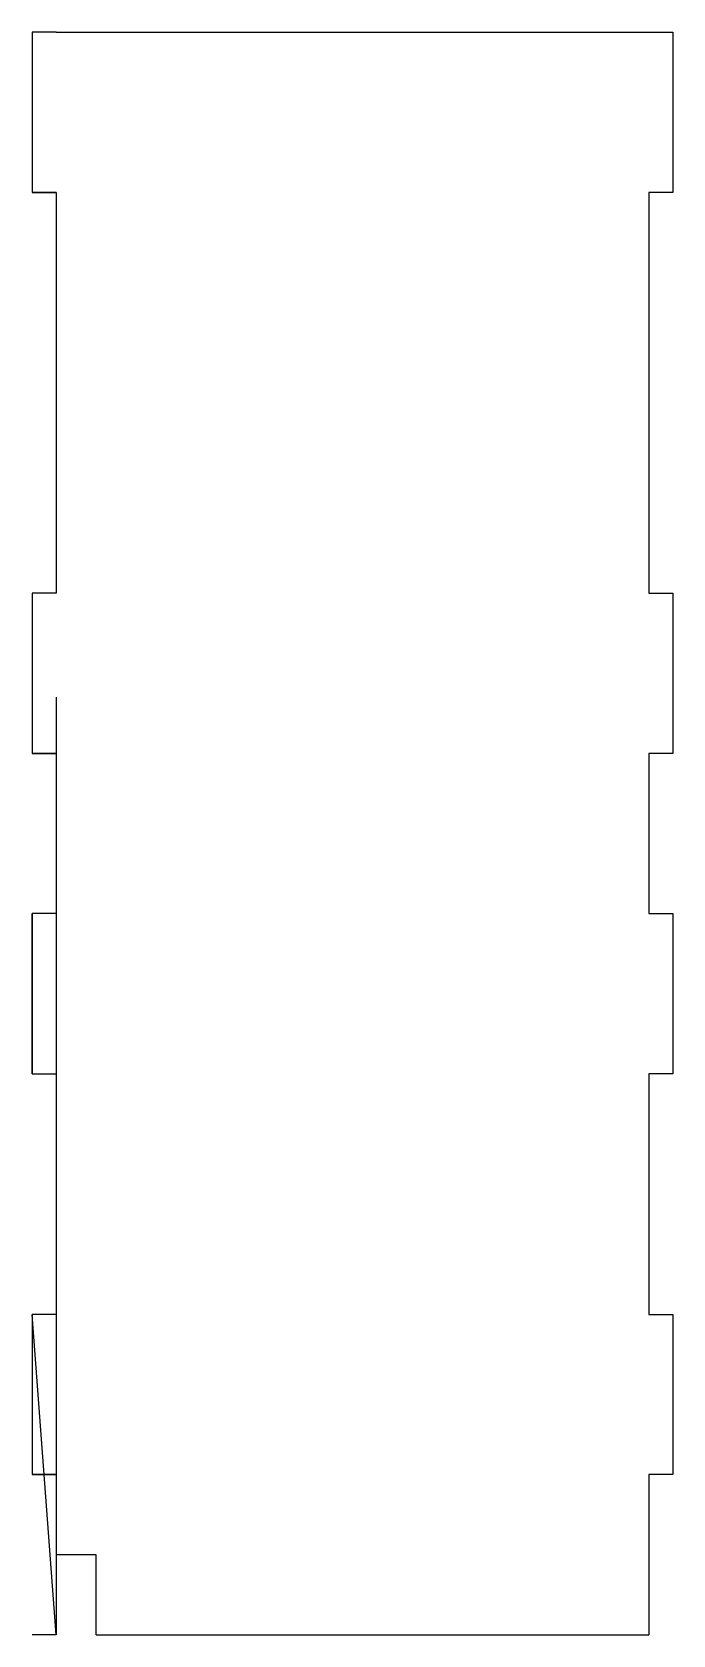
# Model space of a CAD drawing. Header units: inches. Extents: x -0.15 to 3.85, y -9 to 1.
import ezdxf

# ---------------------------------------------------------------- set-up
doc = ezdxf.new("R2010")
doc.units = ezdxf.units.IN
doc.header["$MEASUREMENT"] = 0

msp = doc.modelspace()

# ---------------------------------------------------------------- linework, layer by layer
for p, q in [((0, 1), (-0.15, 1)), ((-0.15, 1), (-0.15, 0)), ((0, 1), (-0.15, 1)), ((-0.15, 1), (-0.15, 0)), ((0, 1), (-0.15, 1)), ((-0.15, 1), (-0.15, 0)), ((0, 1), (-0.15, 1)), ((-0.15, 1), (-0.15, 0)), ((0, 1), (-0.15, 1)), ((-0.15, 1), (-0.15, 0)), ((0, 1), (-0.15, 1)), ((-0.15, 1), (-0.15, 0)), ((0, 1), (3.7, 1)), ((0, 1), (3.7, 1)), ((0, 1), (3.7, 1)), ((0, 1), (3.7, 1)), ((0, 1), (3.7, 1)), ((0, 1), (3.7, 1)), ((3.7, 1), (3.85, 1)), ((3.7, 1), (3.85, 1)), ((3.7, 1), (3.85, 1)), ((3.7, 1), (3.85, 1)), ((3.7, 1), (3.85, 1)), ((3.7, 1), (3.85, 1)), ((3.85, 1), (3.85, 0)), ((3.85, 1), (3.85, 0)), ((3.85, 1), (3.85, 0)), ((3.85, 1), (3.85, 0)), ((3.85, 1), (3.85, 0)), ((3.85, 1), (3.85, 0)), ((-0.15, 0), (0, 0)), ((0, 0), (-0.15, 0)), ((0, 0), (-0.15, 0)), ((0, 0), (-0.15, 0)), ((0, 0), (-0.15, 0)), ((0, 0), (-0.15, 0)), ((0, 0), (0, -2.5)), ((0, 0), (0, -2.5)), ((0, 0), (0, -2.5)), ((0, 0), (0, -2.5)), ((0, 0), (0, -2.5)), ((0, 0), (0, -2.5)), ((3.7, 0), (3.7, -2.5)), ((3.85, 0), (3.7, 0)), ((3.7, 0), (3.7, -2.5)), ((3.85, 0), (3.7, 0)), ((3.7, 0), (3.7, -2.5)), ((3.85, 0), (3.7, 0)), ((3.7, 0), (3.7, -2.5)), ((3.85, 0), (3.7, 0)), ((3.7, 0), (3.7, -2.5)), ((3.85, 0), (3.7, 0)), ((3.7, 0), (3.7, -2.5)), ((3.85, 0), (3.7, 0)), ((0, -2.5), (-0.15, -2.5)), ((-0.15, -2.5), (-0.15, -3.5)), ((0, -2.5), (-0.15, -2.5)), ((-0.15, -2.5), (-0.15, -3.5)), ((0, -2.5), (-0.15, -2.5)), ((-0.15, -2.5), (-0.15, -3.5)), ((0, -2.5), (-0.15, -2.5)), ((-0.15, -2.5), (-0.15, -3.5)), ((0, -2.5), (-0.15, -2.5)), ((-0.15, -2.5), (-0.15, -3.5)), ((0, -2.5), (-0.15, -2.5)), ((-0.15, -2.5), (-0.15, -3.5)), ((3.7, -2.5), (3.85, -2.5)), ((3.7, -2.5), (3.85, -2.5)), ((3.7, -2.5), (3.85, -2.5)), ((3.7, -2.5), (3.85, -2.5)), ((3.7, -2.5), (3.85, -2.5)), ((3.7, -2.5), (3.85, -2.5)), ((3.85, -2.5), (3.85, -3.5)), ((3.85, -2.5), (3.85, -3.5)), ((3.85, -2.5), (3.85, -3.5)), ((3.85, -2.5), (3.85, -3.5)), ((3.85, -2.5), (3.85, -3.5)), ((3.85, -2.5), (3.85, -3.5)), ((0, -3.15), (0, -9)), ((0, -3.15), (0, -9)), ((0, -3.15), (0, -9)), ((0, -3.15), (0, -9)), ((0, -3.15), (0, -9)), ((0, -3.15), (0, -9)), ((0, -3.15), (0, -9)), ((0, -3.15), (0, -9)), ((0, -3.15), (0, -9)), ((0, -3.15), (0, -9)), ((0, -3.15), (0, -9)), ((0, -3.15), (0, -9)), ((0, -3.15), (0, -9)), ((0, -3.15), (0, -9)), ((0, -3.15), (0, -9)), ((0, -3.15), (0, -9)), ((0, -3.15), (0, -9)), ((-0.15, -3.5), (0, -3.5)), ((0, -3.5), (-0.15, -3.5)), ((0, -3.5), (-0.15, -3.5)), ((0, -3.5), (-0.15, -3.5)), ((0, -3.5), (-0.15, -3.5)), ((0, -3.5), (-0.15, -3.5)), ((0, -3.5), (0, -4.5)), ((0, -3.5), (0, -4.5)), ((0, -3.5), (0, -4.5)), ((0, -3.5), (0, -4.5)), ((0, -3.5), (0, -4.5)), ((3.7, -3.5), (3.7, -4.5)), ((3.85, -3.5), (3.7, -3.5)), ((3.7, -3.5), (3.7, -4.5)), ((3.85, -3.5), (3.7, -3.5)), ((3.7, -3.5), (3.7, -4.5)), ((3.85, -3.5), (3.7, -3.5)), ((3.7, -3.5), (3.7, -4.5)), ((3.85, -3.5), (3.7, -3.5)), ((3.7, -3.5), (3.7, -4.5)), ((3.85, -3.5), (3.7, -3.5)), ((3.7, -3.5), (3.7, -4.5)), ((3.85, -3.5), (3.7, -3.5)), ((0, -4.5), (-0.15, -4.5)), ((-0.15, -4.5), (-0.15, -5.5)), ((0, -4.5), (-0.15, -4.5)), ((-0.15, -5.5), (-0.15, -4.5)), ((3.7, -4.5), (3.85, -4.5)), ((3.7, -4.5), (3.85, -4.5)), ((3.7, -4.5), (3.85, -4.5)), ((3.7, -4.5), (3.85, -4.5)), ((3.7, -4.5), (3.85, -4.5)), ((3.7, -4.5), (3.85, -4.5)), ((3.85, -4.5), (3.85, -5.5)), ((3.85, -4.5), (3.85, -5.5)), ((3.85, -4.5), (3.85, -5.5)), ((3.85, -4.5), (3.85, -5.5)), ((3.85, -4.5), (3.85, -5.5)), ((3.85, -4.5), (3.85, -5.5)), ((-0.15, -5.5), (0, -5.5)), ((-0.15, -5.5), (0, -5.5)), ((0, -5.5), (0, -7)), ((0, -5.5), (0, -7)), ((3.7, -5.5), (3.7, -7)), ((3.85, -5.5), (3.7, -5.5)), ((3.7, -5.5), (3.7, -7)), ((3.85, -5.5), (3.7, -5.5)), ((3.7, -5.5), (3.7, -7)), ((3.85, -5.5), (3.7, -5.5)), ((3.7, -5.5), (3.7, -7)), ((3.85, -5.5), (3.7, -5.5)), ((3.7, -5.5), (3.7, -7)), ((3.85, -5.5), (3.7, -5.5)), ((3.7, -5.5), (3.7, -7)), ((3.85, -5.5), (3.7, -5.5)), ((0, -7), (-0.15, -7)), ((-0.15, -7), (-0.15, -8)), ((3.7, -7), (3.85, -7)), ((3.7, -7), (3.85, -7)), ((3.7, -7), (3.85, -7)), ((3.7, -7), (3.85, -7)), ((3.7, -7), (3.85, -7)), ((3.7, -7), (3.85, -7)), ((3.85, -7), (3.85, -8)), ((3.85, -7), (3.85, -8)), ((3.85, -7), (3.85, -8)), ((3.85, -7), (3.85, -8)), ((3.85, -7), (3.85, -8)), ((3.85, -7), (3.85, -8)), ((-0.15, -8), (0, -8)), ((0, -8), (-0.15, -8)), ((0, -8), (0, -8.5)), ((3.7, -8), (3.7, -9)), ((3.85, -8), (3.7, -8)), ((3.7, -8), (3.7, -9)), ((3.85, -8), (3.7, -8)), ((3.7, -8), (3.7, -9)), ((3.85, -8), (3.7, -8)), ((3.7, -8), (3.7, -9)), ((3.85, -8), (3.7, -8)), ((3.7, -8), (3.7, -9)), ((3.85, -8), (3.7, -8)), ((3.7, -8), (3.7, -9)), ((3.85, -8), (3.7, -8)), ((0.25, -8.5), (0, -8.5)), ((0.25, -8.5), (0, -8.5)), ((0.25, -8.5), (0, -8.5)), ((0.25, -8.5), (0, -8.5)), ((0.25, -8.5), (0, -8.5)), ((0.25, -8.5), (0, -8.5)), ((0.25, -9), (0.25, -8.5)), ((0.25, -9), (0.25, -8.5)), ((0.25, -9), (0.25, -8.5)), ((0.25, -9), (0.25, -8.5)), ((0.25, -9), (0.25, -8.5)), ((0.25, -9), (0.25, -8.5)), ((0.25, -9), (3.7, -9)), ((0.25, -9), (3.7, -9)), ((0.25, -9), (3.7, -9)), ((0.25, -9), (3.7, -9)), ((0.25, -9), (3.7, -9)), ((0.25, -9), (3.7, -9))]:
    msp.add_line(p, q)
for points in [[(0, -3.15), (0, -9), (-0.15, -7), (-0.15, -8), (0, -8)], [(0, -3.15), (0, -9), (-0.15, -9)]]:
    msp.add_lwpolyline(points)

doc.saveas('drawing.dxf')
